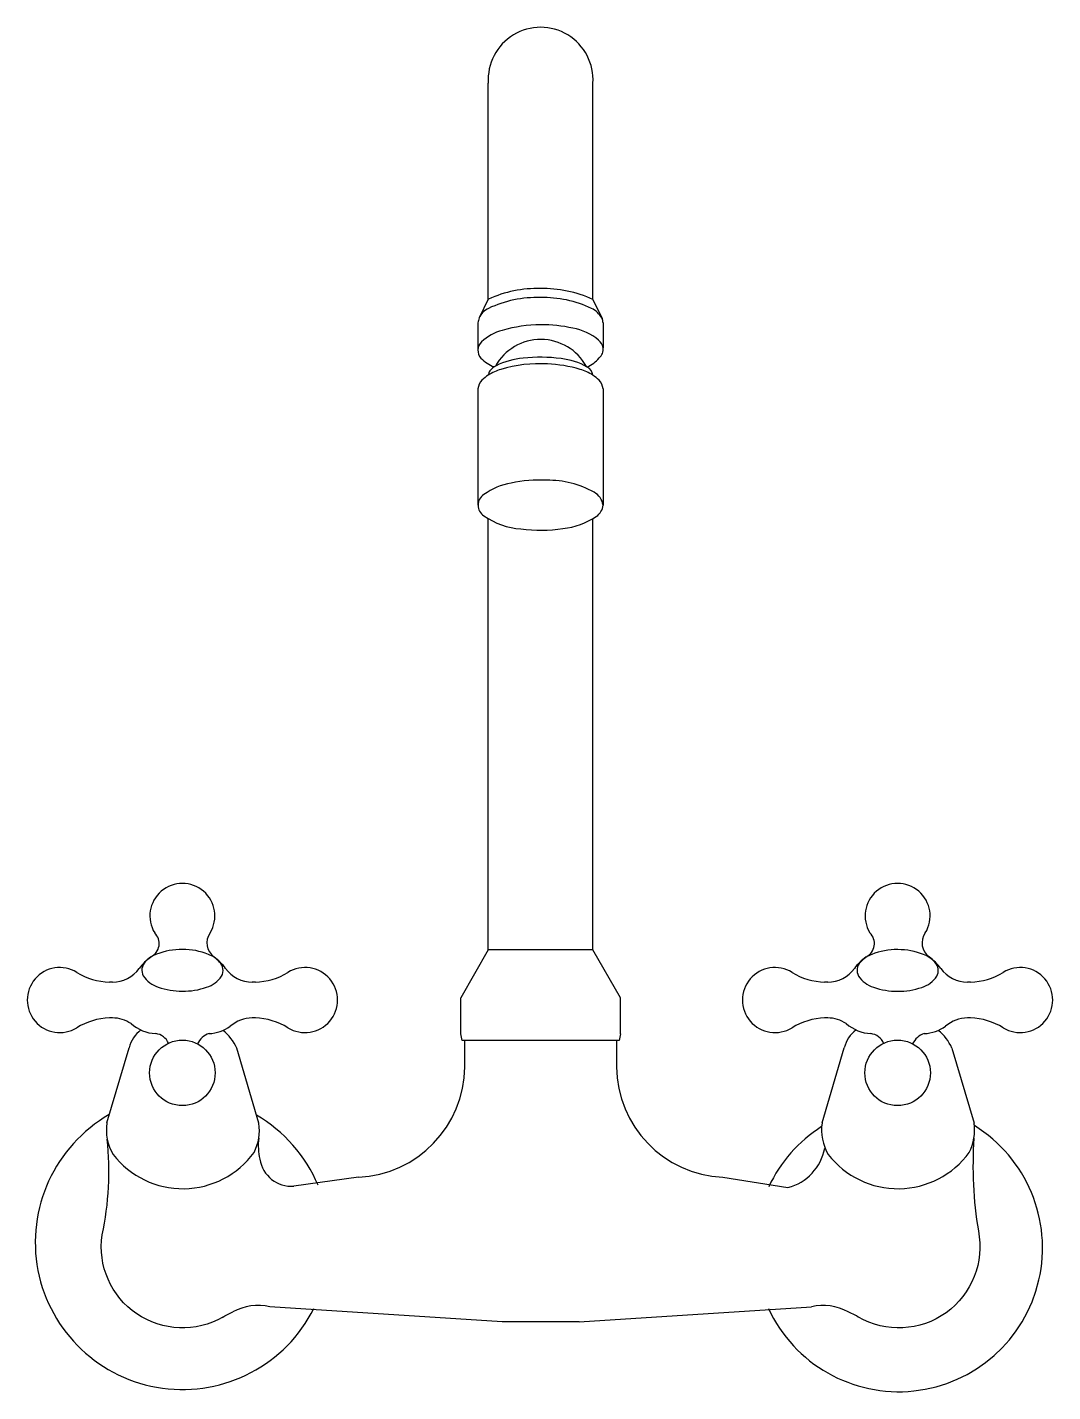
# Model space of a CAD drawing. Header units: millimetres. Extents: x -3060.422 to -3060.235, y 2879.121 to 2879.368.
import ezdxf

# ---------------------------------------------------------------- set-up
doc = ezdxf.new("R2010")
doc.units = ezdxf.units.MM
doc.header["$LTSCALE"] = 10
doc.layers.add('cozinha_pias', color=2, linetype='Continuous')

msp = doc.modelspace()

# ---------------------------------------------------------------- linework, layer by layer
at = {"layer": 'cozinha_pias', "color": 1}
for p, q in [((-3060.337851887195, 2879.318896491648), (-3060.337851887195, 2879.358103988648)), ((-3060.318870889195, 2879.318867756648), (-3060.318870889195, 2879.358103988648)), ((-3060.337851887195, 2879.318896491648), (-3060.339516794195, 2879.315506676648)), ((-3060.318870889195, 2879.318867756648), (-3060.317206080195, 2879.315405399648)), ((-3060.339730716195, 2879.314627200647), (-3060.339730716195, 2879.309720776648)), ((-3060.317038997195, 2879.314627200647), (-3060.317038997195, 2879.310094277109)), ((-3060.339730716195, 2879.302641936647), (-3060.339730716195, 2879.281540286648)), ((-3060.317038997195, 2879.302641936647), (-3060.317038997195, 2879.281540286648)), ((-3060.337851887195, 2879.200877837648), (-3060.337851887195, 2879.279032275648)), ((-3060.318870889195, 2879.200877837648), (-3060.318870889195, 2879.279061010648)), ((-3060.337851887195, 2879.200877837648), (-3060.342846887195, 2879.192136596648)), ((-3060.318870889195, 2879.200877837648), (-3060.337851887195, 2879.200877837648)), ((-3060.313875889196, 2879.192136587647), (-3060.318870889195, 2879.200877837648)), ((-3060.406054097197, 2879.194992520647), (-3060.406604615197, 2879.194992520647)), ((-3060.380132140197, 2879.194992520647), (-3060.380682657197, 2879.194992520647)), ((-3060.276263000194, 2879.194992520648), (-3060.276813518194, 2879.194992520648)), ((-3060.250341043194, 2879.194992520648), (-3060.250891560194, 2879.194992520648)), ((-3060.342846887195, 2879.185593132648), (-3060.342846887195, 2879.192136596648)), ((-3060.313875889196, 2879.185593132648), (-3060.313875889196, 2879.192136587647)), ((-3060.406054097197, 2879.188492520647), (-3060.406604615197, 2879.188492520647)), ((-3060.380132140197, 2879.188492520647), (-3060.380682657197, 2879.188492520647)), ((-3060.276263000194, 2879.188492520648), (-3060.276813518194, 2879.188492520648)), ((-3060.250341043194, 2879.188492520648), (-3060.250891560194, 2879.188492520648)), ((-3060.342597139196, 2879.184394339647), (-3060.342846887195, 2879.185593132648)), ((-3060.313875889196, 2879.185593132648), (-3060.314125637195, 2879.184394339647)), ((-3060.314125637195, 2879.184394339647), (-3060.342597139196, 2879.184394339647)), ((-3060.314580810195, 2879.184394339647), (-3060.342141968195, 2879.184394339647)), ((-3060.342128499195, 2879.179598309648), (-3060.342141959195, 2879.184388725648)), ((-3060.314580819195, 2879.184388734648), (-3060.314594279195, 2879.179598318648)), ((-3060.40708012062, 2879.169436403552), (-3060.403053715984, 2879.183091244022)), ((-3060.379492132898, 2879.169372403796), (-3060.38351853704, 2879.183027245072)), ((-3060.277289023617, 2879.169436403552), (-3060.27326261898, 2879.183091244023)), ((-3060.253727440037, 2879.183027245073), (-3060.249701035895, 2879.169372403796)), ((-3060.361430223195, 2879.159574348648), (-3060.373117562197, 2879.157977547647)), ((-3060.295292553195, 2879.159574348648), (-3060.283478716194, 2879.157723529648)), ((-3060.335334229195, 2879.133378053647), (-3060.377507913197, 2879.136069495647)), ((-3060.321388549195, 2879.133378053647), (-3060.279214863193, 2879.136069495648)), ((-3060.386171727197, 2879.134126888647), (-3060.386021646197, 2879.134212336647)), ((-3060.386018800197, 2879.134214014647), (-3060.385675872197, 2879.134418267647)), ((-3060.385677599197, 2879.134416787647), (-3060.384195827197, 2879.135149391647)), ((-3060.271045176194, 2879.134416787648), (-3060.272526948194, 2879.135149391648)), ((-3060.270703975194, 2879.134214014648), (-3060.271046903194, 2879.134418267648)), ((-3060.270551048194, 2879.134126888648), (-3060.270701129194, 2879.134212336648)), ((-3060.321388549195, 2879.133378053647), (-3060.335334229195, 2879.133378053647))]:
    msp.add_line(p, q, dxfattribs=at)
for centre in [(-3060.393368377197, 2879.178521102647), (-3060.263577280194, 2879.178521102648)]:
    msp.add_circle(centre, 0.005941512000000001, dxfattribs=at)
for centre, radius, start, end in [((-3060.328361388195, 2879.358741828647), 0.009511908999999999, 356.1550310000786, 183.8449689999214), ((-3060.329070823195, 2879.300395191648), 0.02045941300000001, 88.09699499998523, 115.2767070008394), ((-3060.327979625195, 2879.298899625648), 0.021947559, 65.47925099981457, 91.07507300055515), ((-3060.336505835196, 2879.314265946648), 0.003256576, 113.5460879996656, 157.6048359998706), ((-3060.329070823195, 2879.298750824647), 0.02045941300000001, 88.09699499998523, 115.2767070008394), ((-3060.327844650195, 2879.298746848648), 0.02045941300000001, 64.72329299916058, 91.53137599932283), ((-3060.321124583195, 2879.313237185648), 0.004488394000000001, 30.45806399986483, 63.3116789997442), ((-3060.336965994195, 2879.314420469648), 0.002772441, 156.9342529994067, 175.7236980003892), ((-3060.318723881196, 2879.314672484648), 0.001685493, 358.4604650001797, 25.7749520001853), ((-3060.333159720195, 2879.304956757648), 0.008574653, 104.5768899993953, 133.6859829997731), ((-3060.328364751196, 2879.289721824648), 0.024539229, 89.9921499997065, 106.4598520001606), ((-3060.328031717195, 2879.288658423648), 0.025604752, 77.52233700075882, 90.73772800009444), ((-3060.324075752195, 2879.304219006648), 0.009570081000000001, 49.30544600009442, 80.52031799974358), ((-3060.337614906196, 2879.309630337647), 0.002117807, 177.5524169862153, 221.994478999891), ((-3060.337614906196, 2879.309630337647), 0.002117807, 133.8580599998494, 177.5524169862153), ((-3060.328326912195, 2879.302178608648), 0.009425982000000001, 28.70455799950269, 150.8601269996365), ((-3060.319120602195, 2879.309813208647), 0.002100541, 7.699153275632311, 52.29111399997425), ((-3060.319120602195, 2879.309813208647), 0.002100541, 311.6809510004152, 7.689847669935983), ((-3060.333712692195, 2879.313842159648), 0.007853125, 225.7871410002855, 246.8391830000412), ((-3060.330345542196, 2879.294416626647), 0.013835113, 94.88913399958255, 116.161491000518), ((-3060.328555125195, 2879.283088722648), 0.024117366, 86.63062599993043, 106.9012009993605), ((-3060.328369151195, 2879.281671091648), 0.02671730900000001, 82.02329999915656, 96.78292400020052), ((-3060.327989760195, 2879.283997906648), 0.023182158, 72.97706699959319, 87.89357000066461), ((-3060.325909080195, 2879.296069899648), 0.01212435, 60.2086370004723, 84.09426399991602), ((-3060.323343191195, 2879.313354590648), 0.007595514, 297.082317000158, 317.717177999359), ((-3060.333161534195, 2879.297826604648), 0.008677734, 122.7035269856382, 132.339494999511), ((-3060.333161534195, 2879.297826604648), 0.008677734, 106.0902670000337, 122.7035269856382), ((-3060.336500772195, 2879.305087918648), 0.00134989, 143.7353949995234, 178.2678239999787), ((-3060.334826487195, 2879.303717291648), 0.003512478, 117.4468810008668, 141.8630219991502), ((-3060.323326958195, 2879.298329389648), 0.008117773, 56.68289330219216, 74.83301300051967), ((-3060.320820272195, 2879.304859619648), 0.001968551, 7.393930999469471, 61.63963599974571), ((-3060.323326958195, 2879.298329389648), 0.008117773, 46.73722600014037, 56.68289330219216), ((-3060.337312916196, 2879.302508556647), 0.002422427, 134.3464000006185, 176.4062210001088), ((-3060.319418660195, 2879.302527333648), 0.002382421, 2.757203000596216, 45.99293400010797), ((-3060.331751746196, 2879.273992179648), 0.011729804, 99.72570500071383, 125.9699900004701), ((-3060.328402671195, 2879.259462612648), 0.026629768, 87.56823099977939, 101.5471819994434), ((-3060.327050620195, 2879.268878048647), 0.017191787, 60.76081899972648, 90.7404240001117), ((-3060.337428672195, 2879.281539899648), 0.002292516, 121.9369310004559, 238.0630689995441), ((-3060.320047141196, 2879.281190933647), 0.003028362, 6.624410999639538, 62.59341199970722), ((-3060.319706480196, 2879.281740896648), 0.002675016, 302.8999960000003, 355.6991310000719), ((-3060.330942357195, 2879.290680799647), 0.013497526, 235.2217000007298, 265.7493989995776), ((-3060.328391090195, 2879.304408940648), 0.027419541, 262.5574879995888, 278.5748919996026), ((-3060.325792382195, 2879.290813800647), 0.013599727, 276.2883239999066, 303.6654170002845), ((-3060.393368383197, 2879.207009926648), 0.005900017, 328.39044200012, 211.6095140008406), ((-3060.263577286194, 2879.207009926648), 0.005900017, 328.39044200012, 211.6095140008406), ((-3060.400254963197, 2879.201990265648), 0.002679763, 295.926015000329, 45.98895999995863), ((-3060.385788732197, 2879.202100570647), 0.003135171, 144.5810130002572, 233.504513999965), ((-3060.270463866193, 2879.201990265648), 0.002679763, 295.926015000329, 45.98895999995863), ((-3060.255997635194, 2879.202100570648), 0.003135171, 144.5810130002572, 233.504513999965), ((-3060.393527545197, 2879.188632638648), 0.012287961, 89.26790500090893, 111.5543459999028), ((-3060.393244639197, 2879.188631707647), 0.012287961, 68.06847300016479, 90.35491399948869), ((-3060.263728985194, 2879.188604811648), 0.012287961, 89.26790500090893, 111.5543459999028), ((-3060.263446080194, 2879.188603880647), 0.012287961, 68.06847300016479, 90.35491399948869), ((-3060.393368389197, 2879.191742534647), 0.009699982000000001, 126.0982509997197, 143.9017490002803), ((-3060.398608686197, 2879.197159652647), 0.002122917, 134.6394789992667, 209.0106419998469), ((-3060.396106810197, 2879.194979450647), 0.00543782, 110.8464669993562, 137.2564599998765), ((-3060.390623648197, 2879.194961402647), 0.00543782, 42.36635899993326, 68.77635199946238), ((-3060.393368390197, 2879.191742506647), 0.009700021000000001, 36.09828199977736, 53.90169499930171), ((-3060.388107474197, 2879.197125086647), 0.002122917, 330.6121770005463, 44.98334000062083), ((-3060.263577292194, 2879.191742534648), 0.009699982000000001, 126.0982509997197, 143.9017490002803), ((-3060.268810127194, 2879.197131825648), 0.002122917, 134.6394789992667, 209.0106419998469), ((-3060.266308251194, 2879.194951624648), 0.00543782, 110.8464669993562, 137.2564599998765), ((-3060.260825089194, 2879.194933576648), 0.00543782, 42.36635899993326, 68.77635199946238), ((-3060.263577293194, 2879.191742506648), 0.009700021000000001, 36.09828199977736, 53.90169499930171), ((-3060.258308915194, 2879.197097260648), 0.002122917, 330.6121770005463, 44.98334000062083), ((-3060.415618374197, 2879.191742525647), 0.005900006, 58.39038099993449, 301.6093980008339), ((-3060.406236504197, 2879.206986857647), 0.011999983, 238.3905490001804, 268.242339999168), ((-3060.406053700197, 2879.200991736647), 0.005999215000000001, 269.9965129998397, 323.9060669999482), ((-3060.396313216197, 2879.198850349647), 0.004963777, 213.2313360002747, 253.089824000094), ((-3060.390391765197, 2879.198830859647), 0.004963777, 286.5329950007621, 326.3914829998304), ((-3060.380683057197, 2879.200991735647), 0.005999214000000001, 216.094466999893, 270.0038449998948), ((-3060.380500260197, 2879.206986880647), 0.012000009, 271.7576980004872, 301.6093440004182), ((-3060.371118394197, 2879.191742526647), 0.005900017, 238.3905330002201, 121.6095279992673), ((-3060.285827277194, 2879.191742525647), 0.005900006, 58.39038099993449, 301.6093980008339), ((-3060.276445407194, 2879.206986857648), 0.011999983, 238.3905490001804, 268.242339999168), ((-3060.276262603194, 2879.200991736648), 0.005999215000000001, 269.9965129998397, 323.9060669999482), ((-3060.266514656194, 2879.198822523648), 0.004963777, 213.2313360002747, 253.089824000094), ((-3060.260593206194, 2879.198803032648), 0.004963777, 286.5329950007621, 326.3914829998304), ((-3060.250891960194, 2879.200991735648), 0.005999214000000001, 216.094466999893, 270.0038449998948), ((-3060.250709163194, 2879.206986880648), 0.012000009, 271.7576980004872, 301.6093440004182), ((-3060.241327297193, 2879.191742526648), 0.005900017, 238.3905330002201, 121.6095279992673), ((-3060.393481690197, 2879.206001512647), 0.012645004, 250.2384849995526, 270.5036380000124), ((-3060.393176154197, 2879.206000506647), 0.012645004, 269.1191810001739, 289.384333999033), ((-3060.263683131194, 2879.205973686648), 0.012645004, 250.2384849995526, 270.5036380000124), ((-3060.263377594194, 2879.205972680648), 0.012645004, 269.1191810001739, 289.384333999033), ((-3060.406236496197, 2879.176498174647), 0.011999995, 91.75793499983546, 121.6095200005136), ((-3060.406053704197, 2879.182493299647), 0.005999223000000001, 55.86042399941862, 90.00378399968531), ((-3060.380683050197, 2879.182493299647), 0.005999223000000001, 89.99620800009501, 131.6535679993455), ((-3060.380500250197, 2879.176498184647), 0.011999983, 58.3904500006745, 88.2421109999522), ((-3060.276445399194, 2879.176498174648), 0.011999995, 91.75793499983546, 121.6095200005136), ((-3060.276262607194, 2879.182493299647), 0.005999223000000001, 55.86042399941862, 90.00378399968531), ((-3060.250891953194, 2879.182493299647), 0.005999223000000001, 89.99620800009501, 131.6535679993455), ((-3060.250709153194, 2879.176498184648), 0.011999983, 58.3904500006745, 88.2421109999522), ((-3060.397372222197, 2879.181622699647), 0.005868219, 126.9767290005071, 165.5074660001748), ((-3060.397794413197, 2879.193104125647), 0.007470414000000001, 229.0870319997452, 266.7451550001339), ((-3060.398503601197, 2879.182863059647), 0.002797264, 21.64018400049884, 84.15145799945786), ((-3060.387516660197, 2879.182356346647), 0.003438506, 106.9339799994631, 155.2076249999473), ((-3060.388942339197, 2879.193104115647), 0.007470403000000001, 273.2548319995193, 304.8803099997165), ((-3060.390904170197, 2879.179886302647), 0.008025777000000001, 23.03895000067067, 52.32033400022781), ((-3060.267581125194, 2879.181622699648), 0.005868219, 126.9767290005071, 165.5074660001748), ((-3060.268003316194, 2879.193104125648), 0.007470414000000001, 229.0870319997452, 266.7451550001339), ((-3060.268712504194, 2879.182863059648), 0.002797264, 21.64018400049884, 84.15145799945786), ((-3060.257725563194, 2879.182356346647), 0.003438506, 106.9339799994631, 155.2076249999473), ((-3060.259151242194, 2879.193104115648), 0.007470403000000001, 273.2548319995193, 304.8803099997165), ((-3060.261113073194, 2879.179886302647), 0.008025777000000001, 23.03895000067067, 52.32033400022781), ((-3060.362411156195, 2879.179834649648), 0.020284034, 272.7718979996812, 359.3324000005205), ((-3060.294311622195, 2879.179834649648), 0.020284033, 180.6675739999322, 267.2281090004228), ((-3060.393361388197, 2879.147773175647), 0.02670602000000001, 119.8026440003679, 333.3384790009009), ((-3060.393361388197, 2879.147773175647), 0.02670602000000001, 22.81226099962942, 59.80430300004344), ((-3060.398494125197, 2879.168169478647), 0.008678964, 171.606169000521, 210.8230389999367), ((-3060.387843199197, 2879.168055993647), 0.008454185000000001, 332.0633089999264, 8.958038000283997), ((-3060.263361388194, 2879.146757608647), 0.02608672500000001, 204.8460100003374, 58.27797599985112), ((-3060.263361388194, 2879.146757608647), 0.02608672500000001, 122.4569189998051, 154.8074440004601), ((-3060.268703028194, 2879.168169478648), 0.008678964, 171.606169000521, 210.8230389999367), ((-3060.258052102194, 2879.168055993648), 0.008454185000000001, 332.0633089999264, 8.958038000283997), ((-3060.461943298197, 2879.160682960647), 0.055241107, 347.9330759994349, 6.02537099974808), ((-3060.369209614197, 2879.165274130647), 0.010388239, 172.32119000053, 193.454104999507), ((-3060.179040539194, 2879.161554444648), 0.070857398, 175.8662449996411, 189.517271000128), ((-3060.393300090197, 2879.173470316647), 0.015967787, 217.6234149995016, 324.0468110004003), ((-3060.285750905194, 2879.166541601648), 0.009106110000000002, 284.4493200001975, 349.2326990001781), ((-3060.263508993194, 2879.173470316648), 0.015967787, 217.6234149995016, 324.0468110004003), ((-3060.373577047197, 2879.163766736647), 0.005807394, 189.0112150001415, 274.5380209995956), ((-3060.379665309197, 2879.126984740647), 0.009337405000000002, 76.64117399903212, 119.0256429997542), ((-3060.277057467194, 2879.126984740648), 0.009337405000000002, 60.9743570002458, 103.3588260009679)]:
    msp.add_arc(centre, radius, start, end, dxfattribs=at)
at = {"layer": 'cozinha_pias', "color": 1, "extrusion": (0, 0, -1)}
for centre, start, end in [((3060.393369331197, 2879.146961361647), 240.0437159998602, 8.493035999555916), ((3060.263353444194, 2879.146961361648), 168.7243779995562, 299.9562840001398)]:
    msp.add_arc(centre, 0.014714828, start, end, dxfattribs=at)

doc.saveas('drawing.dxf')
